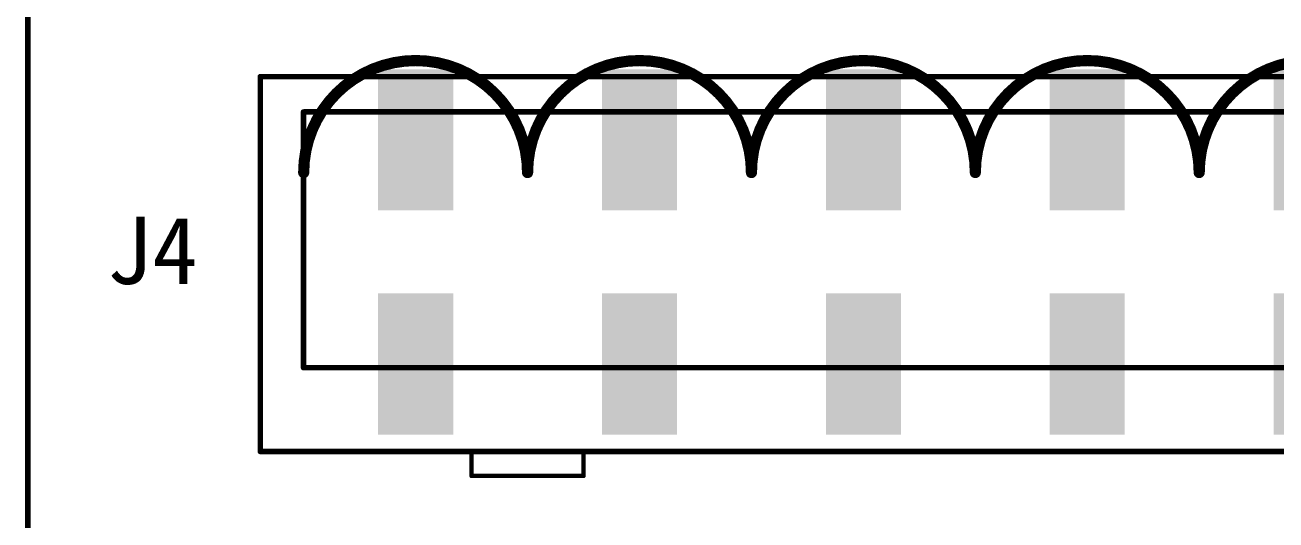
# Model space of a CAD drawing. Extents: x 749 to 923, y 554 to 649.
# Drawn here: x 824.59 to 852.97, y 599.35 to 610.57 of the extents above; entities that cross this region are included whole.
import ezdxf

# ---------------------------------------------------------------- set-up
doc = ezdxf.new("R2010")
doc.units = 0
doc.header["$MEASUREMENT"] = 0
doc.layers.get('0').update_dxf_attribs({"linetype": 'CONTINUOUS'})
for name, color, linetype in [('BOTTOMLAYER', 5, 'CONTINUOUS'), ('BOTTOMSOLDER', 6, 'CONTINUOUS'), ('KEEPOUTLAYER', 6, 'CONTINUOUS'), ('MULTILAYER', 9, 'CONTINUOUS'), ('TOPLAYER', 1, 'CONTINUOUS'), ('TOPOVERLAY', 7, 'CONTINUOUS'), ('TOPSOLDER', 216, 'CONTINUOUS')]:
    doc.layers.add(name, color=color, linetype=linetype)

# ---------------------------------------------------------------- blocks, each defined once
blk = doc.blocks.new('7P_5_08_1_4')
at = {"layer": 'BOTTOMLAYER'}
for points in [[(0.75, 4.042), (-0.75, 4.042), (0.75, 1.042), (-0.75, 1.042)], [(5.83, 4.042), (4.33, 4.042), (5.83, 1.042), (4.33, 1.042)], [(10.91, 4.042), (9.41, 4.042), (10.91, 1.042), (9.41, 1.042)], [(15.99, 4.042), (14.49, 4.042), (15.99, 1.042), (14.49, 1.042)], [(0.75, -1.042), (-0.75, -1.042), (0.75, -4.042), (-0.75, -4.042)], [(5.83, -1.042), (4.33, -1.042), (5.83, -4.042), (4.33, -4.042)], [(10.91, -1.042), (9.41, -1.042), (10.91, -4.042), (9.41, -4.042)], [(15.99, -1.042), (14.49, -1.042), (15.99, -4.042), (14.49, -4.042)]]:
    blk.add_solid(points, dxfattribs=at)
at = {"layer": 'BOTTOMSOLDER'}
for points in [[(-4.228, 4.143), (-5.932, 4.143), (-4.228, 0.94), (-5.932, 0.94)], [(0.852, 4.143), (-0.852, 4.143), (0.852, 0.94), (-0.852, 0.94)], [(5.932, 4.143), (4.228, 4.143), (5.932, 0.94), (4.228, 0.94)], [(11.012, 4.143), (9.308, 4.143), (11.012, 0.94), (9.308, 0.94)], [(16.092, 4.143), (14.388, 4.143), (16.092, 0.94), (14.388, 0.94)], [(-4.228, -0.94), (-5.932, -0.94), (-4.228, -4.143), (-5.932, -4.143)], [(0.852, -0.94), (-0.852, -0.94), (0.852, -4.143), (-0.852, -4.143)], [(5.932, -0.94), (4.228, -0.94), (5.932, -4.143), (4.228, -4.143)], [(11.012, -0.94), (9.308, -0.94), (11.012, -4.143), (9.308, -4.143)], [(16.092, -0.94), (14.388, -0.94), (16.092, -4.143), (14.388, -4.143)]]:
    blk.add_solid(points, dxfattribs=at)
at = {"layer": 'MULTILAYER'}
for points in [[(0.75, 4.042), (-0.75, 4.042), (0.75, 1.042), (-0.75, 1.042)], [(5.83, 4.042), (4.33, 4.042), (5.83, 1.042), (4.33, 1.042)], [(10.91, 4.042), (9.41, 4.042), (10.91, 1.042), (9.41, 1.042)], [(15.99, 4.042), (14.49, 4.042), (15.99, 1.042), (14.49, 1.042)], [(0.75, -1.042), (-0.75, -1.042), (0.75, -4.042), (-0.75, -4.042)], [(5.83, -1.042), (4.33, -1.042), (5.83, -4.042), (4.33, -4.042)], [(10.91, -1.042), (9.41, -1.042), (10.91, -4.042), (9.41, -4.042)], [(15.99, -1.042), (14.49, -1.042), (15.99, -4.042), (14.49, -4.042)]]:
    blk.add_solid(points, dxfattribs=at)
at = {"layer": 'TOPLAYER'}
for points in [[(0.75, 4.042), (-0.75, 4.042), (0.75, 1.042), (-0.75, 1.042)], [(5.83, 4.042), (4.33, 4.042), (5.83, 1.042), (4.33, 1.042)], [(10.91, 4.042), (9.41, 4.042), (10.91, 1.042), (9.41, 1.042)], [(15.99, 4.042), (14.49, 4.042), (15.99, 1.042), (14.49, 1.042)], [(0.75, -1.042), (-0.75, -1.042), (0.75, -4.042), (-0.75, -4.042)], [(5.83, -1.042), (4.33, -1.042), (5.83, -4.042), (4.33, -4.042)], [(10.91, -1.042), (9.41, -1.042), (10.91, -4.042), (9.41, -4.042)], [(15.99, -1.042), (14.49, -1.042), (15.99, -4.042), (14.49, -4.042)]]:
    blk.add_solid(points, dxfattribs=at)
at = {"layer": 'TOPOVERLAY'}
for points, const_width in [([(13.97, 5.082), (11.43, 5.082)], 0.1), ([(11.43, 5.082), (11.43, 4.526)], 0.1), ([(13.97, 5.082), (13.97, 4.526)], 0.1), ([(18.763, 4.526), (-18.717, 4.526)], 0.127), ([(18.763, 4.526), (18.763, -3.974)], 0.127), ([(17.783, 2.626), (-17.737, 2.626)], 0.127), ([(17.783, 2.626), (17.783, -3.174)], 0.127), ([(17.783, -3.174), (-17.737, -3.174)], 0.127), ([(18.763, -3.974), (-18.717, -3.974)], 0.127)]:
    blk.add_lwpolyline(points, dxfattribs=dict(at, const_width=const_width))
for points, const_width in [([(11.405, 5.082, 1), (11.455, 5.082, 1)], 0.05), ([(11.405, 5.082, 1), (11.455, 5.082, 1)], 0.05), ([(13.945, 5.082, 1), (13.995, 5.082, 1)], 0.05), ([(13.945, 5.082, 1), (13.995, 5.082, 1)], 0.05), ([(11.405, 4.526, 1), (11.455, 4.526, 1)], 0.05), ([(13.945, 4.526, 1), (13.995, 4.526, 1)], 0.05), ([(18.732, 4.526, 1), (18.795, 4.526, 1)], 0.0636), ([(18.732, 4.526, 1), (18.795, 4.526, 1)], 0.0636), ([(17.752, 2.626, 1), (17.815, 2.626, 1)], 0.0636), ([(17.752, 2.626, 1), (17.815, 2.626, 1)], 0.0636), ([(-2.603, -1.8, 1), (-2.477, -1.8, 1)], 0.127), ([(-2.603, -1.8, 1), (-2.477, -1.8, 1)], 0.127), ([(2.477, -1.8, 1), (2.603, -1.8, 1)], 0.127), ([(2.477, -1.8, 1), (2.603, -1.8, 1)], 0.127), ([(7.556, -1.8, 1), (7.684, -1.8, 1)], 0.127), ([(7.556, -1.8, 1), (7.684, -1.8, 1)], 0.127), ([(12.636, -1.8, 1), (12.764, -1.8, 1)], 0.127), ([(12.636, -1.8, 1), (12.764, -1.8, 1)], 0.127), ([(17.716, -1.8, 1), (17.843, -1.8, 1)], 0.127), ([(17.752, -3.174, 1), (17.815, -3.174, 1)], 0.0636), ([(17.752, -3.174, 1), (17.815, -3.174, 1)], 0.0636), ([(18.732, -3.974, 1), (18.795, -3.974, 1)], 0.0636), ([(18.732, -3.974, 1), (18.795, -3.974, 1)], 0.0636)]:
    blk.add_lwpolyline(points, format="xyb", close=True, dxfattribs=dict(at, const_width=const_width))
at = {"layer": 'TOPOVERLAY', "const_width": 0.254}
for points in [[(-2.54, -1.8, -1), (-7.62, -1.8)], [(2.54, -1.8, -1), (-2.54, -1.8)], [(7.62, -1.8, -1), (2.54, -1.8)], [(12.7, -1.8, -1), (7.62, -1.8)], [(17.78, -1.8, -1), (12.7, -1.8)]]:
    blk.add_lwpolyline(points, format="xyb", dxfattribs=at)
at = {"layer": 'TOPSOLDER'}
for points in [[(-4.228, 4.143), (-5.932, 4.143), (-4.228, 0.94), (-5.932, 0.94)], [(0.852, 4.143), (-0.852, 4.143), (0.852, 0.94), (-0.852, 0.94)], [(5.932, 4.143), (4.228, 4.143), (5.932, 0.94), (4.228, 0.94)], [(11.012, 4.143), (9.308, 4.143), (11.012, 0.94), (9.308, 0.94)], [(16.092, 4.143), (14.388, 4.143), (16.092, 0.94), (14.388, 0.94)], [(-4.228, -0.94), (-5.932, -0.94), (-4.228, -4.143), (-5.932, -4.143)], [(0.852, -0.94), (-0.852, -0.94), (0.852, -4.143), (-0.852, -4.143)], [(5.932, -0.94), (4.228, -0.94), (5.932, -4.143), (4.228, -4.143)], [(11.012, -0.94), (9.308, -0.94), (11.012, -4.143), (9.308, -4.143)], [(16.092, -0.94), (14.388, -0.94), (16.092, -4.143), (14.388, -4.143)]]:
    blk.add_solid(points, dxfattribs=at)

msp = doc.modelspace()

# ---------------------------------------------------------------- linework, layer by layer
at = {"layer": 'KEEPOUTLAYER', "const_width": 0.127}
msp.add_lwpolyline([(824.652, 580.183), (824.652, 630.183)], dxfattribs=at)

# ---------------------------------------------------------------- block references
at = {"rotation": 180}
msp.add_blockref('7P_5_08_1_4', (848.691, 605.428), dxfattribs=at)

# ---------------------------------------------------------------- texts
at = {"layer": 'TOPOVERLAY'}
msp.add_text('J4', height=1.524, rotation=360, dxfattribs=at).set_placement((826.435, 604.7))

doc.saveas('drawing.dxf')
